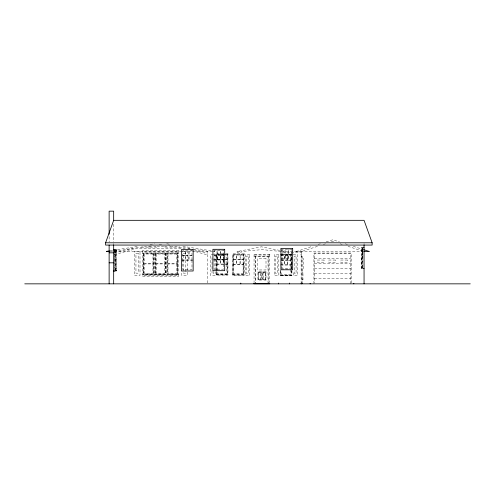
<?xml version="1.0" encoding="UTF-8"?>
<svg xmlns="http://www.w3.org/2000/svg" width="495" height="495" viewBox="0 0 495 495"><rect width="100%" height="100%" fill="white"/><g stroke="black" fill="none" stroke-linecap="round" stroke-linejoin="round"><path stroke-width="0.37" stroke-dasharray="2.48 1.86" d="M261.379 280.059L260.76 279.273L260.76 272.609L261.379 271.817L257.926 271.817L257.926 280.059L261.379 280.059L261.379 271.817M257.926 271.817L258.538 272.609L258.538 279.273L257.926 280.059M266.001 280.059L265.388 279.273L265.388 272.609L266.001 271.817L262.554 271.817L262.554 280.059L266.001 280.059L266.001 271.817M262.554 271.817L263.167 272.609L263.167 279.273L262.554 280.059M302.47 272.627L302.977 272.176L302.47 271.835M302.47 280.083L302.977 279.743L302.977 272.176M148.11 247.104L150.857 245.638M149.335 247.104L152.38 245.638M317.437 246.374L301.387 251.565M323.278 244.493L325.463 243.788M331.304 241.913L332.758 241.442L334.218 241.913M296.066 251.565L312.215 246.355M318.081 244.468L320.284 243.763M326.156 241.882L332.758 239.759L339.366 241.882M163.74 246.176L160.615 247.104L156.872 245.99M166.741 246.269L163.913 247.104L179.889 247.104M114.407 254.696L137.165 248.397L183.385 248.397L184.852 248.793M114.413 252.951L132.957 248.397M280.943 251.491L262.103 249.604L241.139 251.565L241.139 252.493L237.105 252.493L237.105 251.565L261.416 246.832L285.733 251.565M110.051 250.798L112.947 250.34M113.293 250.284L138.693 246.263M150.047 244.462L154.576 243.744M114.413 251.256L146.471 246.318M159.155 244.363L162.082 244.363M114.846 270.307L116.362 270.183L115.521 270.183M114.846 270.647L116.362 270.524L115.521 270.524M114.345 270.858L116.362 270.691M114.345 271.198L116.362 271.025L116.362 249.486L114.345 249.486M223.802 259.392L223.802 254.888L223.635 259.392L220.436 259.392M141.347 247.104L157.323 247.104L153.085 245.848M363.386 247.265L361.369 247.265L361.369 268.469L363.386 268.637M361.369 247.939L361.703 247.939M362.458 248.447L362.878 248.447M114.345 249.827L116.362 249.827M214.335 249.981L224.025 249.981M116.028 250.161L116.362 250.161M114.846 250.328L115.354 250.328M115.521 250.328L116.028 250.328M116.028 250.501L116.362 250.501M114.846 250.662L115.267 250.662M114.846 251.002L115.267 251.002M182.377 251.231L187.457 251.231L187.457 275.362L181.646 275.362L181.646 271.594M110.051 251.367L113.671 251.367M114.444 251.367L214.811 251.367L182.754 246.293M296.066 251.54L364.06 251.54L348.047 246.374M237.105 251.565L241.139 251.565M301.461 251.565L281.692 251.565L281.692 252.66L301.461 252.66M142.343 253.118L178.627 253.118M185.674 253.298L183.404 253.298L183.404 273.153L185.674 273.153L185.662 250.798L185.495 255.296L182.55 255.296M282.076 254.09L285.021 254.09L285.021 249.585L285.188 254.09L288.387 254.09L288.554 249.585L288.554 254.09L291.499 254.09M282.076 254.257L285.021 254.257L285.021 258.761M291.499 254.257L288.554 254.257L288.554 258.761M280.145 254.393L291.926 254.393M213.648 254.56L210.678 254.56L210.678 275.597L215.133 275.597L215.133 271.842M293.213 254.56L297.674 254.56L297.674 275.597L293.213 275.597L293.213 271.087M301.461 254.671L300.787 254.671L301.461 255.012M223.851 254.888L217.324 254.888L217.324 264.058M224.575 254.888L226.747 254.888L226.747 264.058M280.653 254.9L291.419 254.9L291.419 275.257L280.653 275.214M214.094 254.987L217.039 254.987L217.039 250.489L217.206 254.987L220.405 254.987M223.517 254.987L220.572 254.987L220.405 250.495L220.436 264.058M214.094 255.16L217.039 255.16L217.039 259.658M220.405 255.16L217.206 255.16L217.206 259.658M223.517 255.16L220.572 255.16L220.572 259.658M280.82 255.067L291.252 255.067L291.252 275.245M185.662 255.296L188.861 255.296L189.028 250.798L189.028 255.296L191.973 255.296M182.55 255.463L185.495 255.463L185.495 259.968M185.662 255.463L188.861 255.463L188.861 259.968M191.973 255.463L189.028 255.463L189.028 259.968M281.327 255.569L290.751 255.569L290.751 264.745M254.059 256.169L269.54 256.169M301.127 256.187L301.461 256.187M301.461 256.521L302.47 256.521L302.47 283.449M362.21 257.617L361.789 257.617L361.789 267.962M362.458 257.617L362.878 257.617M361.789 257.951L362.21 257.951M362.878 257.951L362.458 257.951L362.458 247.772M302.47 258.545L303.478 258.545L303.478 269.985L302.47 269.985M314.424 258.607L350.769 258.607M281.408 258.761L292.174 258.761M281.408 259.095L292.174 259.095M217.324 259.392L220.269 259.392L220.436 254.894M224.538 259.392L226.747 259.392M217.324 259.559L220.269 259.559L220.269 264.058M220.436 259.559L223.635 259.559L223.635 264.058M224.538 259.559L226.747 259.559M233.677 259.535L236.622 259.535L236.622 255.03L236.796 259.535L239.988 259.535L240.155 255.03L240.155 259.535L243.101 259.535M213.419 259.658L224.192 259.658M233.677 259.702L236.622 259.702L236.622 264.2M243.101 259.702L240.155 259.702L240.155 264.2M114.846 259.838L115.267 259.838M115.521 259.838L115.941 259.838L115.941 270.524M181.875 259.968L192.648 259.968M213.419 259.993L224.192 259.993M281.327 260.073L284.272 260.073L284.272 255.569L284.439 260.073L287.638 260.073L287.805 255.569L287.805 260.073L290.751 260.073M114.846 260.172L115.267 260.172M115.521 260.172L115.941 260.172M181.875 260.302L192.648 260.302M281.327 260.24L284.272 260.24L284.272 264.745M290.751 260.24L287.805 260.24L287.805 264.745M114.846 260.512L115.267 260.512M115.521 260.512L115.941 260.512M314.424 263.656L350.769 263.656M143.729 263.928L153.642 263.928M155.535 263.928L165.441 263.928M167.335 263.928L177.241 263.928M216.655 264.058L227.422 264.058M233.009 264.2L243.775 264.2M216.655 264.398L227.422 264.398M233.009 264.54L243.775 264.54M280.653 264.745L291.419 264.745M280.653 265.079L291.419 265.079M361.789 267.121L362.21 267.121M362.377 268.036L361.369 267.962L362.878 268.092L362.878 247.772M314.424 268.705L350.769 268.705M281.408 269.107L292.174 269.107M115.521 269.342L115.941 269.342M115.521 269.682L115.941 269.682M258.538 272.609L260.76 272.609M263.167 272.609L265.388 272.609M314.424 273.747L350.769 273.747M216.655 274.409L227.422 274.434M216.655 274.478L216.822 254.387L227.254 254.387L227.254 274.564M233.009 274.552L243.775 274.552M233.009 274.62L233.176 254.529L243.608 254.529L243.608 274.706M216.148 274.911L227.929 274.911M232.501 275.059L244.283 275.059M280.653 275.09L291.419 275.121M280.145 275.597L291.926 275.597M314.424 278.796L350.769 278.796M258.538 279.273L260.76 279.273M263.167 279.273L265.388 279.273M174.766 246.318L190.507 248.744M193.471 249.195L207.566 251.367L207.566 283.084M166.722 243.757L170.54 244.357M188.279 248.397L189.764 248.762M194.213 249.857L207.566 253.137M191.447 250.563L207.566 254.9M345.238 243.763L347.44 244.468M353.306 246.355L362.847 249.418M340.04 243.788L342.224 244.493M168.857 245.638L171.901 247.104M171.573 246.225L173.361 247.104M302.47 279.291L302.977 279.743M364.06 243.546L364.06 245.062M362.711 248.447L362.711 257.617M362.377 247.772L362.377 268.049M362.21 268.036L362.21 247.772L361.703 247.772L361.703 267.993M351.277 283.078L351.277 253.05L313.917 253.05L313.917 283.845M350.769 283.845L350.769 253.558L314.424 253.558L314.424 283.128M301.461 251.54L301.461 283.449M301.127 255.012L301.127 283.449M292.007 249.084L291.926 275.764L280.145 275.764L280.145 270.295M291.499 258.761L291.499 249.585L282.076 249.585L282.076 258.761M291.499 259.095L291.499 268.265L282.076 268.265L282.076 259.095M290.751 265.079L290.751 268.903M290.751 269.664L290.751 274.249L281.327 274.249L281.327 271.192M288.387 258.761L288.387 254.257L285.188 254.257L285.188 258.761M287.638 264.745L287.638 260.24L284.439 260.24L284.439 264.745M281.575 249.084L281.575 269.261M280.82 270.74L280.82 275.214M280.653 270.654L280.653 275.257M269.54 254.653L269.54 282.67M268.358 256.169L268.358 283.425M268.024 283.425L268.024 256.503L255.569 256.503L255.569 283.425M255.234 256.169L255.234 282.67M254.059 254.653L254.059 282.67M243.101 264.2L243.101 255.03L233.677 255.03L233.677 264.2M243.101 264.54L243.101 273.71L233.677 273.71L233.677 264.54M239.988 264.2L239.988 259.702L236.796 259.702L236.796 264.2M226.747 264.398L226.747 273.568L217.324 273.568L217.324 264.398M223.802 259.559L223.802 264.058M223.517 259.658L223.517 250.489L214.094 250.489L214.094 259.658M223.517 259.993L223.517 269.169L214.094 269.169L214.094 259.993M215.133 254.56L215.133 271.087M213.543 271.371L213.543 273.667L212.027 273.667L212.027 256.082M191.973 259.968L191.973 250.798L182.55 250.798L182.55 259.968M191.973 260.302L191.973 269.472L182.55 269.472L182.55 260.302M178.627 251.268L178.627 274.781M178.627 275.201L178.627 276.383L142.343 276.383L142.343 275.201M177.451 253.118L177.451 274.447L167.124 274.447L167.124 253.118M176.567 263.928L176.567 273.351L168.003 273.351L168.003 263.928M166.827 253.118L166.827 274.781M165.943 253.118L165.943 274.781M165.652 253.118L165.652 274.447L143.519 274.447L143.519 253.118M164.767 263.928L164.767 273.351L156.203 273.351L156.203 263.928M155.535 274.026L155.535 253.329L165.441 253.329L165.441 274.026L143.729 274.026L143.729 253.329L153.642 253.329L153.642 274.026M155.325 253.118L155.325 274.447M155.028 253.118L155.028 274.781M154.143 253.118L154.143 274.781M153.852 253.118L153.852 274.447M152.967 263.928L152.967 273.351L144.404 273.351L144.404 263.928M142.343 251.268L142.343 274.781M116.028 270.548L116.028 249.994L115.521 249.994L115.521 270.592L115.354 249.994L114.846 249.994L114.846 269.905M115.019 250.662L115.019 260.172M114.512 249.994L114.512 270.647M113.671 224.272L113.671 242.018M113.671 243.546L113.671 245.062M109.129 236.616L109.129 242.018M178.794 250.761L142.176 250.761L142.176 251.268L178.794 251.268L178.794 250.761M139.998 251.231L134.195 251.231L134.195 275.362L139.998 275.362L139.998 251.231M177.742 252.865L143.228 252.865L143.228 274.911L177.742 274.911L177.742 252.865M138.223 253.298L135.946 253.298L135.946 273.153L138.223 273.153L138.223 253.298M177.241 253.329L167.335 253.329L167.335 274.026L177.241 274.026L177.241 253.329M227.929 253.712L216.148 253.712L216.148 275.084L227.929 275.084L227.929 253.712M244.283 253.855L232.501 253.855L232.501 275.226L244.283 275.226L244.283 253.855M152.967 254.003L144.404 254.003L144.404 263.253L152.967 263.253L152.967 254.003M164.767 254.003L156.203 254.003L156.203 263.253L164.767 263.253L164.767 254.003M176.567 254.003L168.003 254.003L168.003 263.253L176.567 263.253L176.567 254.003M227.422 254.213L216.655 254.213L216.655 274.577L227.422 274.564L227.422 254.213M243.775 254.362L233.009 254.362L233.009 274.719L243.775 274.706L243.775 254.362M249.802 254.56L245.341 254.56L245.341 275.597L249.802 275.597L249.802 254.56M269.874 254.653L253.718 254.653L253.718 254.987L269.874 254.987L269.874 254.653M278.827 254.56L274.366 254.56L274.366 275.597L278.827 275.597L278.827 254.56M248.205 256.082L246.689 256.082L246.689 273.667L248.205 273.667L248.205 256.082M277.231 256.082L275.721 256.082L275.721 273.667L277.231 273.667L277.231 256.082M296.078 256.082L294.568 256.082L294.568 273.667L296.078 273.667L296.078 256.082M266.001 258.52L257.592 258.52L257.592 269.967L266.001 269.967L266.001 258.52M324.052 260.042L317.301 260.042L317.301 262.276L324.052 262.276L324.052 260.042M335.455 260.042L328.705 260.042L328.705 262.276L335.455 262.276L335.455 260.042M347.484 260.042L340.733 260.042L340.733 262.276L347.484 262.276L347.484 260.042M261.038 272.151L258.26 272.151L258.26 279.724L261.038 279.724L261.038 272.151M265.667 272.151L262.888 272.151L262.888 279.724L265.667 279.724L265.667 272.151M178.794 274.781L142.176 274.781L142.176 275.201L178.794 275.201L178.794 274.781"/><path stroke-width="0.74" d="M105.59 242.791L113.671 220.325L364.06 220.325L372.141 242.791L372.141 245.062L105.59 245.062L105.59 242.791L372.141 242.791M109.482 250.885L106.425 251.367L109.327 251.367M363.386 247.265L364.06 247.265M113.671 249.486L114.345 249.486M113.671 249.827L114.345 249.827M364.06 251.54L369.456 251.54L363.584 249.653M109.129 252.827L113.671 252.827M109.129 262.814L113.671 262.814M363.386 268.637L364.06 268.637M113.671 270.858L114.345 270.858M113.671 271.198L114.345 271.198M302.47 283.449L300.96 283.449L301.461 283.784M24.75 283.845L470.25 283.845M364.06 245.062L364.06 283.845M353.826 283.344L353.826 283.845M310.142 283.344L310.142 283.845M301.461 283.091L301.461 283.845M289.532 283.091L289.532 283.845M278.592 283.091L278.592 283.845M240.799 283.091L240.799 283.845M113.671 220.411L113.671 211.155L109.129 211.155L109.129 234.302M113.671 245.062L113.671 283.845M109.129 245.105L109.129 283.845M292.681 248.41L280.9 248.41L280.9 269.781L292.681 269.781L292.681 248.41M224.699 249.313L212.918 249.313L212.918 270.678L224.699 270.678L224.699 249.313M193.149 249.616L181.374 249.616L181.374 270.988L193.149 270.988L193.149 249.616M269.707 283.425L253.886 283.425L253.886 283.765L269.707 283.765L269.707 283.425"/></g></svg>
